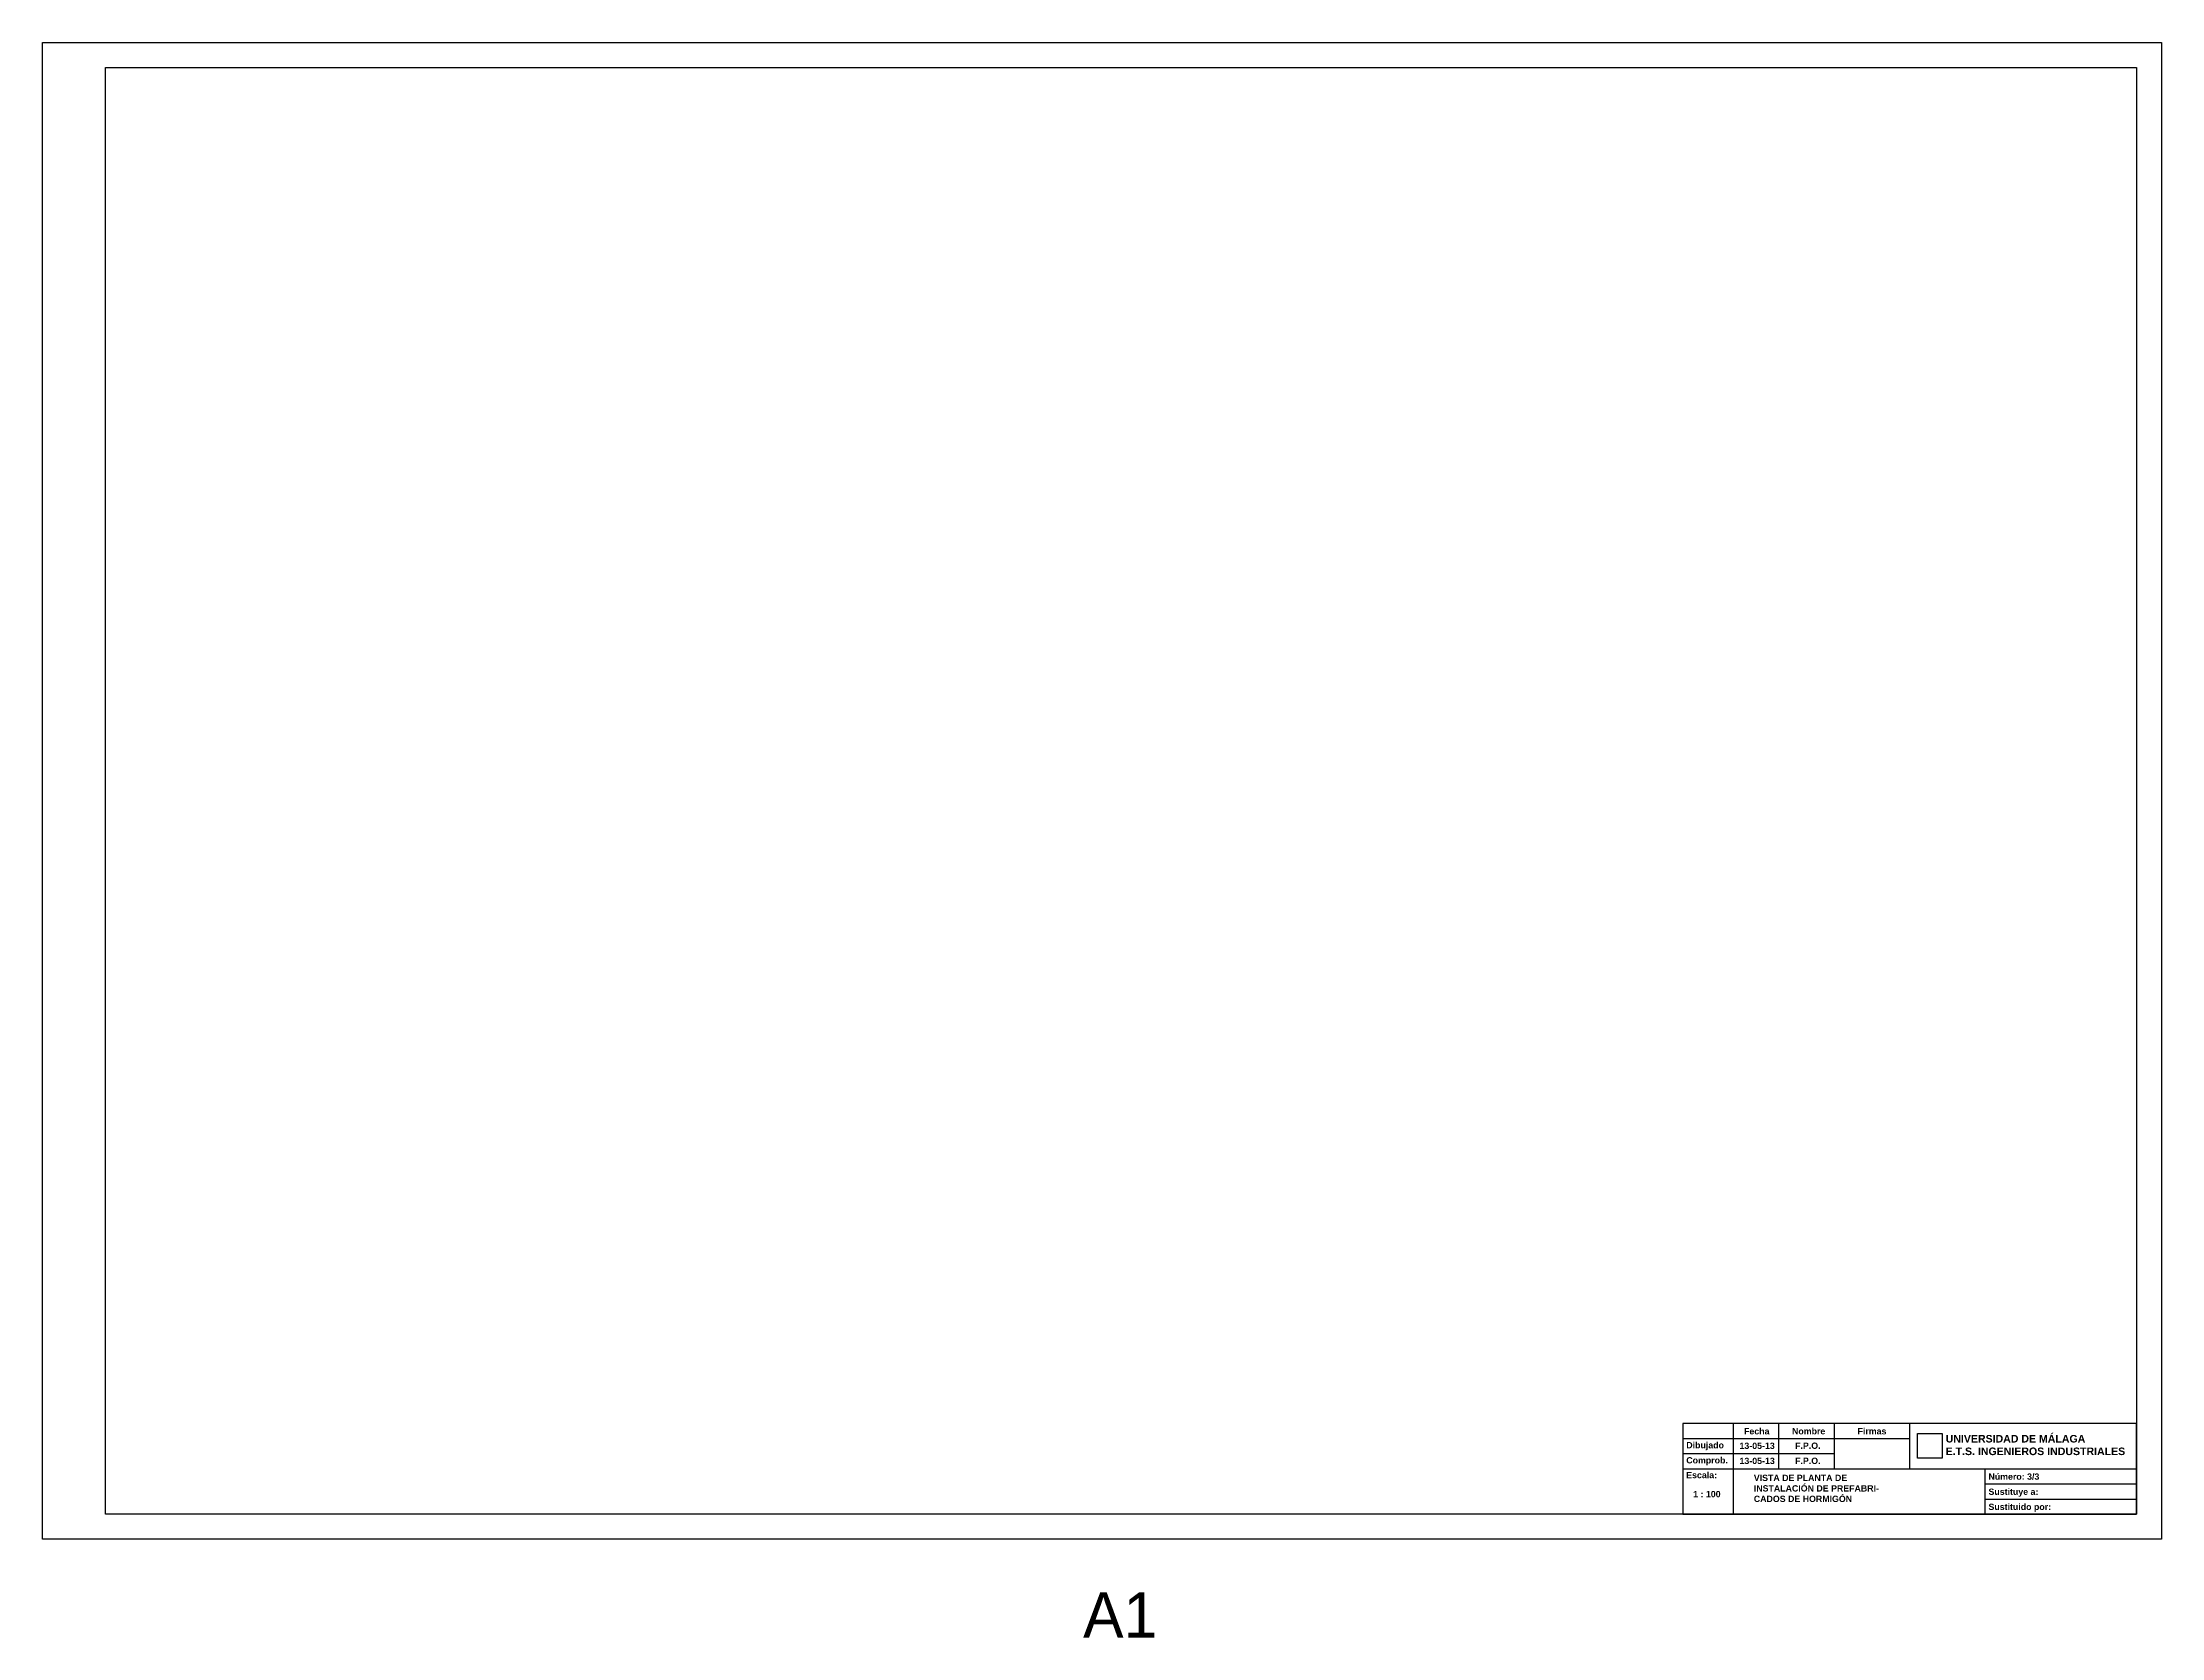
# Model space of a CAD drawing. Extents: x -115306 to 79008, y 182683 to 212921.
# Drawn here: x 76250 to 77091, y 212041 to 212674 of the extents above; entities that cross this region are included whole.
import ezdxf

# ---------------------------------------------------------------- set-up
doc = ezdxf.new("R2010")
doc.units = 0
doc.header["$LTSCALE"] = 508
doc.layers.add('INSTALACION_NUEVA', color=7, linetype='CONTINUOUS')
doc.styles.add('ARIAL-B', font='arialbd.ttf')
picture_1 = doc.add_image_def('image1.png', size_in_pixel=(236, 236))

msp = doc.modelspace()

# ---------------------------------------------------------------- linework, layer by layer
at = {"layer": 'INSTALACION_NUEVA', "linetype": 'Continuous'}
for p, q in [((76249.999, 212080), (76249.999, 212674)), ((76249.999, 212674), (77090.999, 212674)), ((77090.999, 212674), (77090.999, 212080)), ((76274.999, 212664), (77080.999, 212664)), ((76274.999, 212090), (76274.999, 212664)), ((77080.999, 212664), (77080.999, 212090)), ((77080.999, 212126), (76900.999, 212126)), ((76900.999, 212126), (76900.999, 212090)), ((76920.999, 212126), (76920.999, 212090)), ((76938.999, 212126), (76938.999, 212108)), ((76960.999, 212126), (76960.999, 212108)), ((76990.999, 212126), (76990.999, 212108)), ((77080.999, 212090), (77080.999, 212126)), ((76900.999, 212120), (76990.999, 212120)), ((76900.999, 212114), (76960.999, 212114)), ((76900.999, 212108), (77080.999, 212108)), ((77020.999, 212102), (77020.999, 212108)), ((77020.999, 212096), (77020.999, 212102)), ((77020.999, 212102), (77080.999, 212102)), ((77020.999, 212090), (77020.999, 212096)), ((77020.999, 212096), (77080.999, 212096)), ((77080.999, 212090), (76274.999, 212090)), ((76900.999, 212090), (77080.999, 212090)), ((76900.999, 212090), (77080.999, 212090)), ((77090.999, 212080), (76249.999, 212080))]:
    msp.add_line(p, q, dxfattribs=at)

# ---------------------------------------------------------------- texts
msp.add_text('A1', height=18, dxfattribs=at).set_placement((76662.998, 212041))
at = {"layer": 'INSTALACION_NUEVA', "char_height": 2.5, "width": 11.62251, "attachment_point": 1, "style": 'ARIAL-B'}
for s, insert in [('Dibujado', (76902.368, 212118.613)), ('Comprob.', (76902.368, 212112.616)), ('Escala:', (76902.339, 212106.755))]:
    msp.add_mtext(s, dxfattribs=dict(at, insert=insert))
at = {"layer": 'INSTALACION_NUEVA', "attachment_point": 1, "style": 'ARIAL-B'}
for s, insert, char_height in [('13-05-13', (76923.493, 212118.367), 2.5), ('Fecha', (76925.292, 212124.141), 2.5), ('Nombre', (76944.334, 212124.162), 2.5), ('F.P.O.', (76945.556, 212118.401), 2.5), ('Firmas', (76970.334, 212124.162), 2.5), ('UNIVERSIDAD DE MÁLAGA\\PE.T.S. INGENIEROS INDUSTRIALES', (77005.306, 212121.419), 3), ('13-05-13', (76923.493, 212112.367), 2.5), ('F.P.O.', (76945.556, 212112.401), 2.5), ('VISTA DE PLANTA DE\\PINSTALACIÓN DE PREFABRI-\\PCADOS DE HORMIGÓN', (76929.167, 212105.641), 2.5), ('Sustituye a:', (77022.294, 212100.141), 2.5), ('Número: 3/3', (77022.294, 212106.141), 2.5), ('1 : 100', (76905.11, 212099.191), 2.5), ('Sustituido por:', (77022.294, 212094.141), 2.5)]:
    msp.add_mtext(s, dxfattribs=dict(at, insert=insert, char_height=char_height))

# ---------------------------------------------------------------- pictures from other files: only their frames are drawn
at = {"layer": 'INSTALACION_NUEVA', "linetype": 'Continuous'}
image = msp.add_image(picture_1, insert=(76994.133, 212112.224), size_in_units=(9.74, 9.74), dxfattribs=at)
image.dxf.flags = 7

doc.saveas('drawing.dxf')
